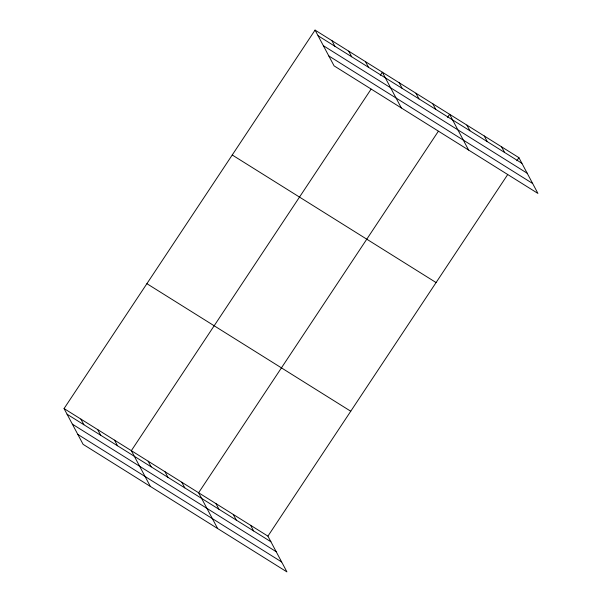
<?xml version="1.0" encoding="UTF-8"?>
<svg xmlns="http://www.w3.org/2000/svg" width="602" height="602" viewBox="0 0 602 602"><rect width="100%" height="100%" fill="white"/><g stroke="black" fill="none" stroke-linecap="round" stroke-linejoin="round"><path stroke-width="0.9" d="M64.068 408.57L267.92 536.134L286.936 571.9L83.091 444.336L64.068 408.57L315.064 30.1L518.909 157.664L537.932 193.43L334.08 65.866L315.064 30.1M371.08 89.156L131.341 450.665L150.357 486.431M380.283 75.28L382.33 72.195L401.346 107.961M438.354 131.251L198.615 492.76L217.631 528.526M447.557 117.375L449.604 114.29L468.619 150.056M267.92 536.134L507.659 174.625M516.862 160.742L518.909 157.664M318.059 35.736L521.911 163.3M323.349 45.684L527.194 173.241M328.79 55.926L532.642 183.49M232.237 154.992L436.081 282.556M146.896 283.677L350.748 411.234M67.07 414.214L270.923 541.77M72.353 424.154L276.205 551.718M77.801 434.396L281.653 561.959M501.586 146.82L504.581 152.456M484.256 135.977L487.251 141.613M466.926 125.133L469.929 130.769M432.785 103.77L435.78 109.406M415.967 93.242L418.962 98.886M399.149 82.722L402.151 88.359M365.512 61.675L368.514 67.311M348.693 51.147L351.696 56.784M331.875 40.627L334.878 46.264M250.598 525.29L253.592 530.926M233.267 514.447L236.262 520.09M215.937 503.603L218.94 509.247M181.796 482.24L184.791 487.876M164.978 471.712L167.973 477.356M148.16 461.192L151.155 466.828M114.523 440.145L117.525 445.781M97.705 429.617L100.707 435.261M80.886 419.097L83.889 424.734"/></g></svg>
